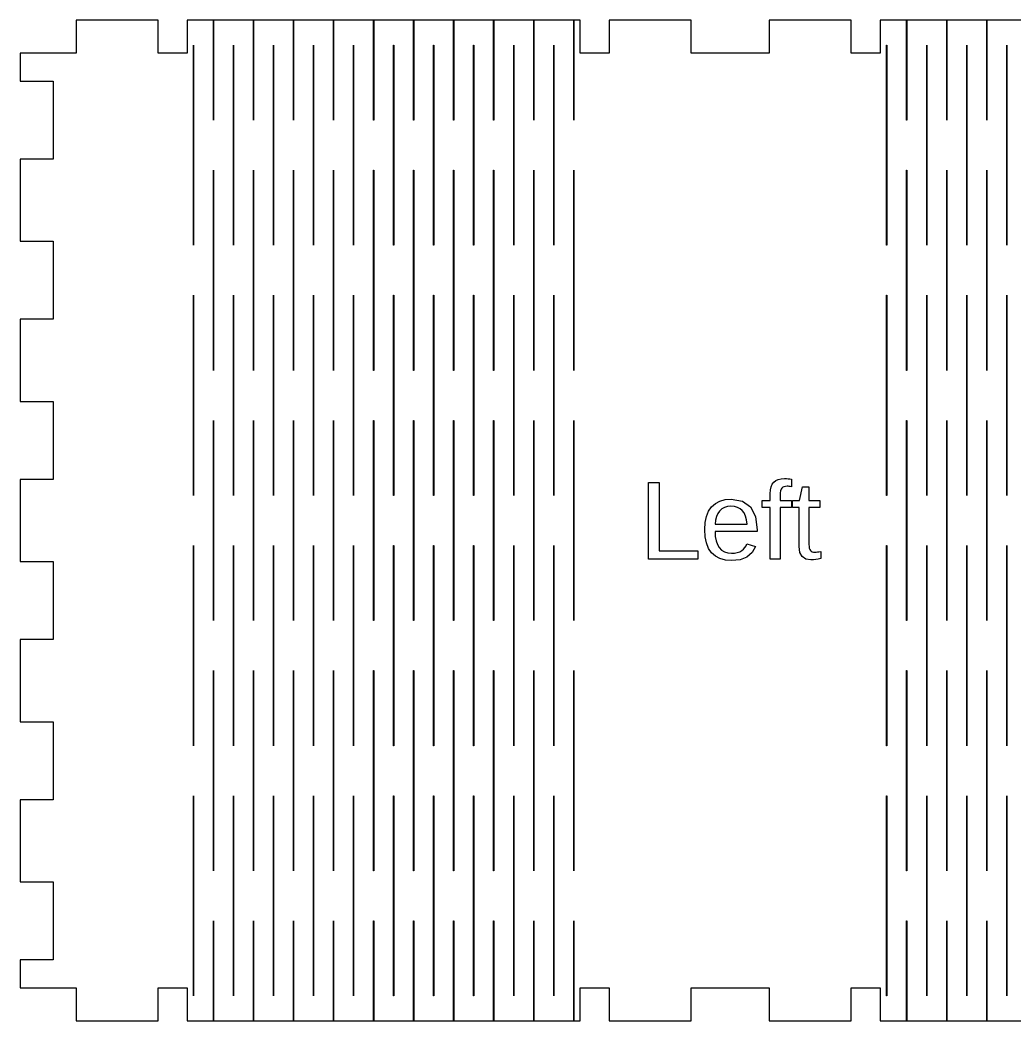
# Model space of a CAD drawing. Header units: metres. Extents: x -140 to 140, y -220 to 40.
# Drawn here: x -140.2 to -40.8, y -140 to -40 of the extents above; entities that cross this region are included whole.
import ezdxf

# ---------------------------------------------------------------- set-up
doc = ezdxf.new("R2010")
doc.units = ezdxf.units.M

msp = doc.modelspace()

# ---------------------------------------------------------------- linework, layer by layer
for p, q in [((-126.44, -40), (-134.64, -40)), ((-134.64, -40), (-134.64, -43.3)), ((-126.44, -43.3), (-126.44, -40)), ((-120.91, -40), (-123.545, -40)), ((-123.545, -40), (-123.545, -43.3)), ((-120.91, -50), (-120.91, -40)), ((-116.91, -40), (-120.9, -40)), ((-120.9, -40), (-120.9, -50)), ((-116.91, -50), (-116.91, -40)), ((-112.91, -40), (-116.9, -40)), ((-116.9, -40), (-116.9, -50)), ((-112.91, -50), (-112.91, -40)), ((-108.91, -40), (-112.9, -40)), ((-112.9, -40), (-112.9, -50)), ((-108.91, -50), (-108.91, -40)), ((-104.91, -40), (-108.9, -40)), ((-108.9, -40), (-108.9, -50)), ((-104.91, -50), (-104.91, -40)), ((-100.91, -40), (-104.9, -40)), ((-104.9, -40), (-104.9, -50)), ((-100.91, -50), (-100.91, -40)), ((-96.9099, -40), (-100.9, -40)), ((-100.9, -40), (-100.9, -50)), ((-96.9099, -50), (-96.9099, -40)), ((-92.9099, -40), (-96.8999, -40)), ((-96.8999, -40), (-96.8999, -50)), ((-92.9099, -50), (-92.9099, -40)), ((-88.9099, -40), (-92.8999, -40)), ((-92.8999, -40), (-92.8999, -50)), ((-88.9099, -50), (-88.9099, -40)), ((-84.9099, -40), (-88.8999, -40)), ((-88.8999, -40), (-88.8999, -50)), ((-84.9099, -50), (-84.9099, -40)), ((-84.2649, -40), (-84.8999, -40)), ((-84.8999, -40), (-84.8999, -50)), ((-84.2649, -43.3), (-84.2649, -40)), ((-73.1699, -40), (-81.3699, -40)), ((-81.3699, -40), (-81.3699, -43.3)), ((-73.1699, -43.3), (-73.1699, -40)), ((-57.1699, -40), (-65.3699, -40)), ((-65.3699, -40), (-65.3699, -43.3)), ((-57.1699, -43.3), (-57.1699, -40)), ((-51.6399, -40), (-54.2749, -40)), ((-54.2749, -40), (-54.2749, -43.3)), ((-51.6399, -50), (-51.6399, -40)), ((-47.6399, -40), (-51.6299, -40)), ((-51.6299, -40), (-51.6299, -50)), ((-47.6399, -50), (-47.6399, -40)), ((-43.6399, -40), (-47.6299, -40)), ((-47.6299, -40), (-47.6299, -50)), ((-43.6399, -50), (-43.6399, -40)), ((-39.6399, -40), (-43.6299, -40)), ((-43.6299, -40), (-43.6299, -50)), ((-122.91, -62.5), (-122.91, -42.5)), ((-122.91, -42.5), (-122.9, -42.5)), ((-122.9, -42.5), (-122.9, -62.5)), ((-118.91, -62.5), (-118.91, -42.5)), ((-118.91, -42.5), (-118.9, -42.5)), ((-118.9, -42.5), (-118.9, -62.5)), ((-114.91, -62.5), (-114.91, -42.5)), ((-114.91, -42.5), (-114.9, -42.5)), ((-114.9, -42.5), (-114.9, -62.5)), ((-110.91, -62.5), (-110.91, -42.5)), ((-110.91, -42.5), (-110.9, -42.5)), ((-110.9, -42.5), (-110.9, -62.5)), ((-106.91, -62.5), (-106.91, -42.5)), ((-106.91, -42.5), (-106.9, -42.5)), ((-106.9, -42.5), (-106.9, -62.5)), ((-102.91, -62.5), (-102.91, -42.5)), ((-102.91, -42.5), (-102.9, -42.5)), ((-102.9, -42.5), (-102.9, -62.5)), ((-98.9099, -62.5), (-98.9099, -42.5)), ((-98.9099, -42.5), (-98.8999, -42.5)), ((-98.8999, -42.5), (-98.8999, -62.5)), ((-94.9099, -62.5), (-94.9099, -42.5)), ((-94.9099, -42.5), (-94.8999, -42.5)), ((-94.8999, -42.5), (-94.8999, -62.5)), ((-90.9099, -62.5), (-90.9099, -42.5)), ((-90.9099, -42.5), (-90.8999, -42.5)), ((-90.8999, -42.5), (-90.8999, -62.5)), ((-86.9099, -62.5), (-86.9099, -42.5)), ((-86.9099, -42.5), (-86.8999, -42.5)), ((-86.8999, -42.5), (-86.8999, -62.5)), ((-53.6399, -62.5), (-53.6399, -42.5)), ((-53.6399, -42.5), (-53.6299, -42.5)), ((-53.6299, -42.5), (-53.6299, -62.5)), ((-49.6399, -62.5), (-49.6399, -42.5)), ((-49.6399, -42.5), (-49.6299, -42.5)), ((-49.6299, -42.5), (-49.6299, -62.5)), ((-45.6399, -62.5), (-45.6399, -42.5)), ((-45.6399, -42.5), (-45.6299, -42.5)), ((-45.6299, -42.5), (-45.6299, -62.5)), ((-41.6399, -62.5), (-41.6399, -42.5)), ((-41.6399, -42.5), (-41.6299, -42.5)), ((-41.6299, -42.5), (-41.6299, -62.5)), ((-134.64, -43.3), (-140.24, -43.3)), ((-140.24, -43.3), (-140.24, -46.1)), ((-123.545, -43.3), (-126.44, -43.3)), ((-81.3699, -43.3), (-84.2649, -43.3)), ((-65.3699, -43.3), (-73.1699, -43.3)), ((-54.2749, -43.3), (-57.1699, -43.3)), ((-140.24, -46.1), (-136.94, -46.1)), ((-136.94, -46.1), (-136.94, -53.9)), ((-120.9, -50), (-120.91, -50)), ((-116.9, -50), (-116.91, -50)), ((-112.9, -50), (-112.91, -50)), ((-108.9, -50), (-108.91, -50)), ((-104.9, -50), (-104.91, -50)), ((-100.9, -50), (-100.91, -50)), ((-96.8999, -50), (-96.9099, -50)), ((-92.8999, -50), (-92.9099, -50)), ((-88.8999, -50), (-88.9099, -50)), ((-84.8999, -50), (-84.9099, -50)), ((-51.6299, -50), (-51.6399, -50)), ((-47.6299, -50), (-47.6399, -50)), ((-43.6299, -50), (-43.6399, -50)), ((-136.94, -53.9), (-140.24, -53.9)), ((-140.24, -53.9), (-140.24, -62.1)), ((-120.91, -75), (-120.91, -55)), ((-120.91, -55), (-120.9, -55)), ((-120.9, -55), (-120.9, -75)), ((-116.91, -75), (-116.91, -55)), ((-116.91, -55), (-116.9, -55)), ((-116.9, -55), (-116.9, -75)), ((-112.91, -75), (-112.91, -55)), ((-112.91, -55), (-112.9, -55)), ((-112.9, -55), (-112.9, -75)), ((-108.91, -75), (-108.91, -55)), ((-108.91, -55), (-108.9, -55)), ((-108.9, -55), (-108.9, -75)), ((-104.91, -75), (-104.91, -55)), ((-104.91, -55), (-104.9, -55)), ((-104.9, -55), (-104.9, -75)), ((-100.91, -75), (-100.91, -55)), ((-100.91, -55), (-100.9, -55)), ((-100.9, -55), (-100.9, -75)), ((-96.9099, -75), (-96.9099, -55)), ((-96.9099, -55), (-96.8999, -55)), ((-96.8999, -55), (-96.8999, -75)), ((-92.9099, -75), (-92.9099, -55)), ((-92.9099, -55), (-92.8999, -55)), ((-92.8999, -55), (-92.8999, -75)), ((-88.9099, -75), (-88.9099, -55)), ((-88.9099, -55), (-88.8999, -55)), ((-88.8999, -55), (-88.8999, -75)), ((-84.9099, -75), (-84.9099, -55)), ((-84.9099, -55), (-84.8999, -55)), ((-84.8999, -55), (-84.8999, -75)), ((-51.6399, -75), (-51.6399, -55)), ((-51.6399, -55), (-51.6299, -55)), ((-51.6299, -55), (-51.6299, -75)), ((-47.6399, -75), (-47.6399, -55)), ((-47.6399, -55), (-47.6299, -55)), ((-47.6299, -55), (-47.6299, -75)), ((-43.6399, -75), (-43.6399, -55)), ((-43.6399, -55), (-43.6299, -55)), ((-43.6299, -55), (-43.6299, -75)), ((-140.24, -62.1), (-136.94, -62.1)), ((-136.94, -62.1), (-136.94, -69.9)), ((-122.9, -62.5), (-122.91, -62.5)), ((-118.9, -62.5), (-118.91, -62.5)), ((-114.9, -62.5), (-114.91, -62.5)), ((-110.9, -62.5), (-110.91, -62.5)), ((-106.9, -62.5), (-106.91, -62.5)), ((-102.9, -62.5), (-102.91, -62.5)), ((-98.8999, -62.5), (-98.9099, -62.5)), ((-94.8999, -62.5), (-94.9099, -62.5)), ((-90.8999, -62.5), (-90.9099, -62.5)), ((-86.8999, -62.5), (-86.9099, -62.5)), ((-53.6299, -62.5), (-53.6399, -62.5)), ((-49.6299, -62.5), (-49.6399, -62.5)), ((-45.6299, -62.5), (-45.6399, -62.5)), ((-41.6299, -62.5), (-41.6399, -62.5)), ((-122.91, -87.5), (-122.91, -67.5)), ((-122.91, -67.5), (-122.9, -67.5)), ((-122.9, -67.5), (-122.9, -87.5)), ((-118.91, -87.5), (-118.91, -67.5)), ((-118.91, -67.5), (-118.9, -67.5)), ((-118.9, -67.5), (-118.9, -87.5)), ((-114.91, -87.5), (-114.91, -67.5)), ((-114.91, -67.5), (-114.9, -67.5)), ((-114.9, -67.5), (-114.9, -87.5)), ((-110.91, -87.5), (-110.91, -67.5)), ((-110.91, -67.5), (-110.9, -67.5)), ((-110.9, -67.5), (-110.9, -87.5)), ((-106.91, -87.5), (-106.91, -67.5)), ((-106.91, -67.5), (-106.9, -67.5)), ((-106.9, -67.5), (-106.9, -87.5)), ((-102.91, -87.5), (-102.91, -67.5)), ((-102.91, -67.5), (-102.9, -67.5)), ((-102.9, -67.5), (-102.9, -87.5)), ((-98.9099, -87.5), (-98.9099, -67.5)), ((-98.9099, -67.5), (-98.8999, -67.5)), ((-98.8999, -67.5), (-98.8999, -87.5)), ((-94.9099, -87.5), (-94.9099, -67.5)), ((-94.9099, -67.5), (-94.8999, -67.5)), ((-94.8999, -67.5), (-94.8999, -87.5)), ((-90.9099, -87.5), (-90.9099, -67.5)), ((-90.9099, -67.5), (-90.8999, -67.5)), ((-90.8999, -67.5), (-90.8999, -87.5)), ((-86.9099, -87.5), (-86.9099, -67.5)), ((-86.9099, -67.5), (-86.8999, -67.5)), ((-86.8999, -67.5), (-86.8999, -87.5)), ((-53.6399, -87.5), (-53.6399, -67.5)), ((-53.6399, -67.5), (-53.6299, -67.5)), ((-53.6299, -67.5), (-53.6299, -87.5)), ((-49.6399, -87.5), (-49.6399, -67.5)), ((-49.6399, -67.5), (-49.6299, -67.5)), ((-49.6299, -67.5), (-49.6299, -87.5)), ((-45.6399, -87.5), (-45.6399, -67.5)), ((-45.6399, -67.5), (-45.6299, -67.5)), ((-45.6299, -67.5), (-45.6299, -87.5)), ((-41.6399, -87.5), (-41.6399, -67.5)), ((-41.6399, -67.5), (-41.6299, -67.5)), ((-41.6299, -67.5), (-41.6299, -87.5)), ((-136.94, -69.9), (-140.24, -69.9)), ((-140.24, -69.9), (-140.24, -78.1)), ((-120.9, -75), (-120.91, -75)), ((-116.9, -75), (-116.91, -75)), ((-112.9, -75), (-112.91, -75)), ((-108.9, -75), (-108.91, -75)), ((-104.9, -75), (-104.91, -75)), ((-100.9, -75), (-100.91, -75)), ((-96.8999, -75), (-96.9099, -75)), ((-92.8999, -75), (-92.9099, -75)), ((-88.8999, -75), (-88.9099, -75)), ((-84.8999, -75), (-84.9099, -75)), ((-51.6299, -75), (-51.6399, -75)), ((-47.6299, -75), (-47.6399, -75)), ((-43.6299, -75), (-43.6399, -75)), ((-140.24, -78.1), (-136.94, -78.1)), ((-136.94, -78.1), (-136.94, -85.9)), ((-120.91, -100), (-120.91, -80)), ((-120.91, -80), (-120.9, -80)), ((-120.9, -80), (-120.9, -100)), ((-116.91, -100), (-116.91, -80)), ((-116.91, -80), (-116.9, -80)), ((-116.9, -80), (-116.9, -100)), ((-112.91, -100), (-112.91, -80)), ((-112.91, -80), (-112.9, -80)), ((-112.9, -80), (-112.9, -100)), ((-108.91, -100), (-108.91, -80)), ((-108.91, -80), (-108.9, -80)), ((-108.9, -80), (-108.9, -100)), ((-104.91, -100), (-104.91, -80)), ((-104.91, -80), (-104.9, -80)), ((-104.9, -80), (-104.9, -100)), ((-100.91, -100), (-100.91, -80)), ((-100.91, -80), (-100.9, -80)), ((-100.9, -80), (-100.9, -100)), ((-96.9099, -100), (-96.9099, -80)), ((-96.9099, -80), (-96.8999, -80)), ((-96.8999, -80), (-96.8999, -100)), ((-92.9099, -100), (-92.9099, -80)), ((-92.9099, -80), (-92.8999, -80)), ((-92.8999, -80), (-92.8999, -100)), ((-88.9099, -100), (-88.9099, -80)), ((-88.9099, -80), (-88.8999, -80)), ((-88.8999, -80), (-88.8999, -100)), ((-84.9099, -100), (-84.9099, -80)), ((-84.9099, -80), (-84.8999, -80)), ((-84.8999, -80), (-84.8999, -100)), ((-51.6399, -100), (-51.6399, -80)), ((-51.6399, -80), (-51.6299, -80)), ((-51.6299, -80), (-51.6299, -100)), ((-47.6399, -100), (-47.6399, -80)), ((-47.6399, -80), (-47.6299, -80)), ((-47.6299, -80), (-47.6299, -100)), ((-43.6399, -100), (-43.6399, -80)), ((-43.6399, -80), (-43.6299, -80)), ((-43.6299, -80), (-43.6299, -100)), ((-136.94, -85.9), (-140.24, -85.9)), ((-140.24, -85.9), (-140.24, -94.1)), ((-64.7168, -86.0101), (-64.4715, -85.8995)), ((-64.4715, -85.8995), (-64.1798, -85.8331)), ((-64.1798, -85.8331), (-63.8415, -85.811)), ((-63.8415, -85.811), (-63.6468, -85.8151)), ((-63.6468, -85.8151), (-63.4675, -85.8273)), ((-63.4675, -85.8273), (-63.3038, -85.8476)), ((-63.3038, -85.8476), (-63.1555, -85.876)), ((-63.1555, -85.876), (-63.1555, -86.622)), ((-77.4232, -93.875), (-77.4232, -86.195)), ((-77.4232, -86.195), (-76.3852, -86.195)), ((-76.3852, -86.195), (-76.3852, -93.027)), ((-65.2665, -87.323), (-65.2446, -86.9488)), ((-65.2446, -86.9488), (-65.1788, -86.631)), ((-65.1788, -86.631), (-65.0691, -86.3698)), ((-65.0691, -86.3698), (-64.9155, -86.165)), ((-64.9155, -86.165), (-64.7168, -86.0101)), ((-64.1942, -86.8834), (-64.246, -87.0365)), ((-64.1215, -86.769), (-64.1942, -86.8834)), ((-64.0253, -86.6854), (-64.1215, -86.769)), ((-63.9038, -86.6258), (-64.0253, -86.6854)), ((-63.7569, -86.59), (-63.9038, -86.6258)), ((-63.5845, -86.578), (-63.7569, -86.59)), ((-63.4872, -86.5808), (-63.5845, -86.578)), ((-63.3833, -86.589), (-63.4872, -86.5808)), ((-63.2727, -86.6028), (-63.3833, -86.589)), ((-63.1555, -86.622), (-63.2727, -86.6028)), ((-62.3421, -87.987), (-62.0531, -86.643)), ((-62.0531, -86.643), (-61.401, -86.643)), ((-61.401, -86.643), (-61.401, -87.987)), ((-122.9, -87.5), (-122.91, -87.5)), ((-118.9, -87.5), (-118.91, -87.5)), ((-114.9, -87.5), (-114.91, -87.5)), ((-110.9, -87.5), (-110.91, -87.5)), ((-106.9, -87.5), (-106.91, -87.5)), ((-102.9, -87.5), (-102.91, -87.5)), ((-98.8999, -87.5), (-98.9099, -87.5)), ((-94.8999, -87.5), (-94.9099, -87.5)), ((-90.8999, -87.5), (-90.9099, -87.5)), ((-86.8999, -87.5), (-86.9099, -87.5)), ((-70.3029, -88.0548), (-69.7778, -87.9079)), ((-69.7778, -87.9079), (-69.1794, -87.859)), ((-69.1794, -87.859), (-68.0419, -88.0538)), ((-66.0865, -88.699), (-66.0865, -87.987)), ((-66.0865, -87.987), (-65.2665, -87.987)), ((-65.2665, -87.987), (-65.2665, -87.323)), ((-64.2772, -87.2284), (-64.2875, -87.459)), ((-64.2875, -87.459), (-64.2875, -87.987)), ((-64.2875, -87.987), (-63.1555, -87.987)), ((-64.246, -87.0365), (-64.2772, -87.2284)), ((-63.1555, -87.987), (-63.1555, -88.699)), ((-63.0591, -88.699), (-63.0591, -87.987)), ((-63.0591, -87.987), (-62.3421, -87.987)), ((-61.401, -87.987), (-60.3291, -87.987)), ((-60.3291, -87.987), (-60.3291, -88.699)), ((-53.6299, -87.5), (-53.6399, -87.5)), ((-49.6299, -87.5), (-49.6399, -87.5)), ((-45.6299, -87.5), (-45.6399, -87.5)), ((-41.6299, -87.5), (-41.6399, -87.5)), ((-71.4326, -89.0763), (-71.1334, -88.642)), ((-71.1334, -88.642), (-70.7547, -88.2994)), ((-70.7547, -88.2994), (-70.3029, -88.0548)), ((-70.1008, -88.8481), (-70.3284, -89.055)), ((-69.8361, -88.7003), (-70.1008, -88.8481)), ((-69.5343, -88.6116), (-69.8361, -88.7003)), ((-69.1954, -88.582), (-69.5343, -88.6116)), ((-68.8488, -88.6086), (-69.1954, -88.582)), ((-68.5451, -88.6883), (-68.8488, -88.6086)), ((-68.2843, -88.8211), (-68.5451, -88.6883)), ((-68.0664, -89.007), (-68.2843, -88.8211)), ((-68.0419, -88.0538), (-67.2294, -88.638)), ((-67.2294, -88.638), (-66.7419, -89.6118)), ((-65.2665, -88.699), (-66.0865, -88.699)), ((-65.2665, -93.875), (-65.2665, -88.699)), ((-63.1555, -88.699), (-64.2875, -88.699)), ((-64.2875, -88.699), (-64.2875, -93.875)), ((-62.3801, -88.699), (-63.0591, -88.699)), ((-62.3801, -92.611), (-62.3801, -88.699)), ((-60.3291, -88.699), (-61.401, -88.699)), ((-61.401, -88.699), (-61.401, -92.397)), ((-71.7746, -90.2018), (-71.6464, -89.5963)), ((-71.6464, -89.5963), (-71.4326, -89.0763)), ((-70.7379, -89.9636), (-70.7784, -90.355)), ((-70.6494, -89.6165), (-70.7379, -89.9636)), ((-70.5129, -89.3136), (-70.6494, -89.6165)), ((-70.3284, -89.055), (-70.5129, -89.3136)), ((-67.8893, -89.2503), (-68.0664, -89.007)), ((-67.7511, -89.556), (-67.8893, -89.2503)), ((-67.6518, -89.9243), (-67.7511, -89.556)), ((-67.5914, -90.355), (-67.6518, -89.9243)), ((-66.7419, -89.6118), (-66.5794, -90.975)), ((-71.8174, -90.893), (-71.7746, -90.2018)), ((-71.7746, -91.6174), (-71.8174, -90.893)), ((-70.7784, -90.355), (-67.5914, -90.355)), ((-66.5794, -90.975), (-66.5794, -91.105)), ((-71.6464, -92.2467), (-71.7746, -91.6174)), ((-66.5794, -91.105), (-70.7894, -91.105)), ((-70.7894, -91.105), (-70.7631, -91.5939)), ((-70.7631, -91.5939), (-70.6844, -92.0237)), ((-122.91, -112.5), (-122.91, -92.5)), ((-122.91, -92.5), (-122.9, -92.5)), ((-122.9, -92.5), (-122.9, -112.5)), ((-118.91, -112.5), (-118.91, -92.5)), ((-118.91, -92.5), (-118.9, -92.5)), ((-118.9, -92.5), (-118.9, -112.5)), ((-114.91, -112.5), (-114.91, -92.5)), ((-114.91, -92.5), (-114.9, -92.5)), ((-114.9, -92.5), (-114.9, -112.5)), ((-110.91, -112.5), (-110.91, -92.5)), ((-110.91, -92.5), (-110.9, -92.5)), ((-110.9, -92.5), (-110.9, -112.5)), ((-106.91, -112.5), (-106.91, -92.5)), ((-106.91, -92.5), (-106.9, -92.5)), ((-106.9, -92.5), (-106.9, -112.5)), ((-102.91, -112.5), (-102.91, -92.5)), ((-102.91, -92.5), (-102.9, -92.5)), ((-102.9, -92.5), (-102.9, -112.5)), ((-98.9099, -112.5), (-98.9099, -92.5)), ((-98.9099, -92.5), (-98.8999, -92.5)), ((-98.8999, -92.5), (-98.8999, -112.5)), ((-94.9099, -112.5), (-94.9099, -92.5)), ((-94.9099, -92.5), (-94.8999, -92.5)), ((-94.8999, -92.5), (-94.8999, -112.5)), ((-90.9099, -112.5), (-90.9099, -92.5)), ((-90.9099, -92.5), (-90.8999, -92.5)), ((-90.8999, -92.5), (-90.8999, -112.5)), ((-86.9099, -112.5), (-86.9099, -92.5)), ((-86.9099, -92.5), (-86.8999, -92.5)), ((-86.8999, -92.5), (-86.8999, -112.5)), ((-71.4326, -92.7809), (-71.6464, -92.2467)), ((-71.1334, -93.22), (-71.4326, -92.7809)), ((-70.6844, -92.0237), (-70.5531, -92.3944)), ((-70.5531, -92.3944), (-70.3694, -92.706)), ((-70.3694, -92.706), (-70.1348, -92.9523)), ((-70.1348, -92.9523), (-69.8519, -93.1282)), ((-68.1174, -93.006), (-67.9404, -92.8653)), ((-67.9404, -92.8653), (-67.7946, -92.7072)), ((-67.7946, -92.7072), (-67.6799, -92.5318)), ((-67.6799, -92.5318), (-67.5964, -92.339)), ((-67.5964, -92.339), (-66.7374, -92.588)), ((-66.7374, -92.588), (-67.086, -93.2071)), ((-62.3072, -93.192), (-62.3801, -92.611)), ((-61.401, -92.397), (-61.3925, -92.5927)), ((-61.3925, -92.5927), (-61.3671, -92.757)), ((-61.3671, -92.757), (-61.3246, -92.8897)), ((-61.3246, -92.8897), (-61.2651, -92.991)), ((-61.2651, -92.991), (-61.184, -93.0654)), ((-53.6399, -112.5), (-53.6399, -92.5)), ((-53.6399, -92.5), (-53.6299, -92.5)), ((-53.6299, -92.5), (-53.6299, -112.5)), ((-49.6399, -112.5), (-49.6399, -92.5)), ((-49.6399, -92.5), (-49.6299, -92.5)), ((-49.6299, -92.5), (-49.6299, -112.5)), ((-45.6399, -112.5), (-45.6399, -92.5)), ((-45.6399, -92.5), (-45.6299, -92.5)), ((-45.6299, -92.5), (-45.6299, -112.5)), ((-41.6399, -112.5), (-41.6399, -92.5)), ((-41.6399, -92.5), (-41.6299, -92.5)), ((-41.6299, -92.5), (-41.6299, -112.5)), ((-72.5022, -93.875), (-77.4232, -93.875)), ((-76.3852, -93.027), (-72.5022, -93.027)), ((-72.5022, -93.027), (-72.5022, -93.875)), ((-70.7524, -93.5626), (-71.1334, -93.22)), ((-70.2934, -93.8072), (-70.7524, -93.5626)), ((-69.7564, -93.9541), (-70.2934, -93.8072)), ((-69.8519, -93.1282), (-69.5208, -93.2338)), ((-69.1414, -94.003), (-69.7564, -93.9541)), ((-69.5208, -93.2338), (-69.1414, -93.269)), ((-69.1414, -93.269), (-68.8378, -93.2525)), ((-68.288, -93.9146), (-69.1414, -94.003)), ((-68.8378, -93.2525), (-68.5659, -93.2032)), ((-68.5659, -93.2032), (-68.3258, -93.121)), ((-68.3258, -93.121), (-68.1174, -93.006)), ((-67.6029, -93.6492), (-68.288, -93.9146)), ((-67.086, -93.2071), (-67.6029, -93.6492)), ((-64.2875, -93.875), (-65.2665, -93.875)), ((-62.0885, -93.607), (-62.3072, -93.192)), ((-61.7242, -93.856), (-62.0885, -93.607)), ((-61.2141, -93.939), (-61.7242, -93.856)), ((-60.9644, -93.9308), (-61.2141, -93.939)), ((-61.184, -93.0654), (-61.0778, -93.1185)), ((-61.0778, -93.1185), (-60.9465, -93.1504)), ((-60.7176, -93.9062), (-60.9644, -93.9308)), ((-60.9465, -93.1504), (-60.7901, -93.161)), ((-60.7901, -93.161), (-60.6828, -93.1562)), ((-60.4734, -93.8653), (-60.7176, -93.9062)), ((-60.6828, -93.1562), (-60.554, -93.142)), ((-60.554, -93.142), (-60.4038, -93.1182)), ((-60.2321, -93.808), (-60.4734, -93.8653)), ((-60.4038, -93.1182), (-60.2321, -93.085)), ((-60.2321, -93.085), (-60.2321, -93.808)), ((-140.24, -94.1), (-136.94, -94.1)), ((-136.94, -94.1), (-136.94, -101.9)), ((-120.9, -100), (-120.91, -100)), ((-116.9, -100), (-116.91, -100)), ((-112.9, -100), (-112.91, -100)), ((-108.9, -100), (-108.91, -100)), ((-104.9, -100), (-104.91, -100)), ((-100.9, -100), (-100.91, -100)), ((-96.8999, -100), (-96.9099, -100)), ((-92.8999, -100), (-92.9099, -100)), ((-88.8999, -100), (-88.9099, -100)), ((-84.8999, -100), (-84.9099, -100)), ((-51.6299, -100), (-51.6399, -100)), ((-47.6299, -100), (-47.6399, -100)), ((-43.6299, -100), (-43.6399, -100)), ((-136.94, -101.9), (-140.24, -101.9)), ((-140.24, -101.9), (-140.24, -110.1)), ((-120.91, -125), (-120.91, -105)), ((-120.91, -105), (-120.9, -105)), ((-120.9, -105), (-120.9, -125)), ((-116.91, -125), (-116.91, -105)), ((-116.91, -105), (-116.9, -105)), ((-116.9, -105), (-116.9, -125)), ((-112.91, -125), (-112.91, -105)), ((-112.91, -105), (-112.9, -105)), ((-112.9, -105), (-112.9, -125)), ((-108.91, -125), (-108.91, -105)), ((-108.91, -105), (-108.9, -105)), ((-108.9, -105), (-108.9, -125)), ((-104.91, -125), (-104.91, -105)), ((-104.91, -105), (-104.9, -105)), ((-104.9, -105), (-104.9, -125)), ((-100.91, -125), (-100.91, -105)), ((-100.91, -105), (-100.9, -105)), ((-100.9, -105), (-100.9, -125)), ((-96.9099, -125), (-96.9099, -105)), ((-96.9099, -105), (-96.8999, -105)), ((-96.8999, -105), (-96.8999, -125)), ((-92.9099, -125), (-92.9099, -105)), ((-92.9099, -105), (-92.8999, -105)), ((-92.8999, -105), (-92.8999, -125)), ((-88.9099, -125), (-88.9099, -105)), ((-88.9099, -105), (-88.8999, -105)), ((-88.8999, -105), (-88.8999, -125)), ((-84.9099, -125), (-84.9099, -105)), ((-84.9099, -105), (-84.8999, -105)), ((-84.8999, -105), (-84.8999, -125)), ((-51.6399, -125), (-51.6399, -105)), ((-51.6399, -105), (-51.6299, -105)), ((-51.6299, -105), (-51.6299, -125)), ((-47.6399, -125), (-47.6399, -105)), ((-47.6399, -105), (-47.6299, -105)), ((-47.6299, -105), (-47.6299, -125)), ((-43.6399, -125), (-43.6399, -105)), ((-43.6399, -105), (-43.6299, -105)), ((-43.6299, -105), (-43.6299, -125)), ((-140.24, -110.1), (-136.94, -110.1)), ((-136.94, -110.1), (-136.94, -117.9)), ((-122.9, -112.5), (-122.91, -112.5)), ((-118.9, -112.5), (-118.91, -112.5)), ((-114.9, -112.5), (-114.91, -112.5)), ((-110.9, -112.5), (-110.91, -112.5)), ((-106.9, -112.5), (-106.91, -112.5)), ((-102.9, -112.5), (-102.91, -112.5)), ((-98.8999, -112.5), (-98.9099, -112.5)), ((-94.8999, -112.5), (-94.9099, -112.5)), ((-90.8999, -112.5), (-90.9099, -112.5)), ((-86.8999, -112.5), (-86.9099, -112.5)), ((-53.6299, -112.5), (-53.6399, -112.5)), ((-49.6299, -112.5), (-49.6399, -112.5)), ((-45.6299, -112.5), (-45.6399, -112.5)), ((-41.6299, -112.5), (-41.6399, -112.5)), ((-136.94, -117.9), (-140.24, -117.9)), ((-140.24, -117.9), (-140.24, -126.1)), ((-122.91, -137.5), (-122.91, -117.5)), ((-122.91, -117.5), (-122.9, -117.5)), ((-122.9, -117.5), (-122.9, -137.5)), ((-118.91, -137.5), (-118.91, -117.5)), ((-118.91, -117.5), (-118.9, -117.5)), ((-118.9, -117.5), (-118.9, -137.5)), ((-114.91, -137.5), (-114.91, -117.5)), ((-114.91, -117.5), (-114.9, -117.5)), ((-114.9, -117.5), (-114.9, -137.5)), ((-110.91, -137.5), (-110.91, -117.5)), ((-110.91, -117.5), (-110.9, -117.5)), ((-110.9, -117.5), (-110.9, -137.5)), ((-106.91, -137.5), (-106.91, -117.5)), ((-106.91, -117.5), (-106.9, -117.5)), ((-106.9, -117.5), (-106.9, -137.5)), ((-102.91, -137.5), (-102.91, -117.5)), ((-102.91, -117.5), (-102.9, -117.5)), ((-102.9, -117.5), (-102.9, -137.5)), ((-98.9099, -137.5), (-98.9099, -117.5)), ((-98.9099, -117.5), (-98.8999, -117.5)), ((-98.8999, -117.5), (-98.8999, -137.5)), ((-94.9099, -137.5), (-94.9099, -117.5)), ((-94.9099, -117.5), (-94.8999, -117.5)), ((-94.8999, -117.5), (-94.8999, -137.5)), ((-90.9099, -137.5), (-90.9099, -117.5)), ((-90.9099, -117.5), (-90.8999, -117.5)), ((-90.8999, -117.5), (-90.8999, -137.5)), ((-86.9099, -137.5), (-86.9099, -117.5)), ((-86.9099, -117.5), (-86.8999, -117.5)), ((-86.8999, -117.5), (-86.8999, -137.5)), ((-53.6399, -137.5), (-53.6399, -117.5)), ((-53.6399, -117.5), (-53.6299, -117.5)), ((-53.6299, -117.5), (-53.6299, -137.5)), ((-49.6399, -137.5), (-49.6399, -117.5)), ((-49.6399, -117.5), (-49.6299, -117.5)), ((-49.6299, -117.5), (-49.6299, -137.5)), ((-45.6399, -137.5), (-45.6399, -117.5)), ((-45.6399, -117.5), (-45.6299, -117.5)), ((-45.6299, -117.5), (-45.6299, -137.5)), ((-41.6399, -137.5), (-41.6399, -117.5)), ((-41.6399, -117.5), (-41.6299, -117.5)), ((-41.6299, -117.5), (-41.6299, -137.5)), ((-120.9, -125), (-120.91, -125)), ((-116.9, -125), (-116.91, -125)), ((-112.9, -125), (-112.91, -125)), ((-108.9, -125), (-108.91, -125)), ((-104.9, -125), (-104.91, -125)), ((-100.9, -125), (-100.91, -125)), ((-96.8999, -125), (-96.9099, -125)), ((-92.8999, -125), (-92.9099, -125)), ((-88.8999, -125), (-88.9099, -125)), ((-84.8999, -125), (-84.9099, -125)), ((-51.6299, -125), (-51.6399, -125)), ((-47.6299, -125), (-47.6399, -125)), ((-43.6299, -125), (-43.6399, -125)), ((-140.24, -126.1), (-136.94, -126.1)), ((-136.94, -126.1), (-136.94, -133.9)), ((-120.91, -140), (-120.91, -130)), ((-120.91, -130), (-120.9, -130)), ((-120.9, -130), (-120.9, -140)), ((-116.91, -140), (-116.91, -130)), ((-116.91, -130), (-116.9, -130)), ((-116.9, -130), (-116.9, -140)), ((-112.91, -140), (-112.91, -130)), ((-112.91, -130), (-112.9, -130)), ((-112.9, -130), (-112.9, -140)), ((-108.91, -140), (-108.91, -130)), ((-108.91, -130), (-108.9, -130)), ((-108.9, -130), (-108.9, -140)), ((-104.91, -140), (-104.91, -130)), ((-104.91, -130), (-104.9, -130)), ((-104.9, -130), (-104.9, -140)), ((-100.91, -140), (-100.91, -130)), ((-100.91, -130), (-100.9, -130)), ((-100.9, -130), (-100.9, -140)), ((-96.9099, -140), (-96.9099, -130)), ((-96.9099, -130), (-96.8999, -130)), ((-96.8999, -130), (-96.8999, -140)), ((-92.9099, -140), (-92.9099, -130)), ((-92.9099, -130), (-92.8999, -130)), ((-92.8999, -130), (-92.8999, -140)), ((-88.9099, -140), (-88.9099, -130)), ((-88.9099, -130), (-88.8999, -130)), ((-88.8999, -130), (-88.8999, -140)), ((-84.9099, -140), (-84.9099, -130)), ((-84.9099, -130), (-84.8999, -130)), ((-84.8999, -130), (-84.8999, -140)), ((-51.6399, -140), (-51.6399, -130)), ((-51.6399, -130), (-51.6299, -130)), ((-51.6299, -130), (-51.6299, -140)), ((-47.6399, -140), (-47.6399, -130)), ((-47.6399, -130), (-47.6299, -130)), ((-47.6299, -130), (-47.6299, -140)), ((-43.6399, -140), (-43.6399, -130)), ((-43.6399, -130), (-43.6299, -130)), ((-43.6299, -130), (-43.6299, -140)), ((-136.94, -133.9), (-140.24, -133.9)), ((-140.24, -133.9), (-140.24, -136.7)), ((-140.24, -136.7), (-134.64, -136.7)), ((-134.64, -136.7), (-134.64, -140)), ((-126.44, -136.7), (-123.545, -136.7)), ((-126.44, -140), (-126.44, -136.7)), ((-123.545, -136.7), (-123.545, -140)), ((-84.2649, -140), (-84.2649, -136.7)), ((-84.2649, -136.7), (-81.3699, -136.7)), ((-81.3699, -136.7), (-81.3699, -140)), ((-73.1699, -140), (-73.1699, -136.7)), ((-73.1699, -136.7), (-65.3699, -136.7)), ((-65.3699, -136.7), (-65.3699, -140)), ((-57.1699, -140), (-57.1699, -136.7)), ((-57.1699, -136.7), (-54.2749, -136.7)), ((-54.2749, -136.7), (-54.2749, -140)), ((-122.9, -137.5), (-122.91, -137.5)), ((-118.9, -137.5), (-118.91, -137.5)), ((-114.9, -137.5), (-114.91, -137.5)), ((-110.9, -137.5), (-110.91, -137.5)), ((-106.9, -137.5), (-106.91, -137.5)), ((-102.9, -137.5), (-102.91, -137.5)), ((-98.8999, -137.5), (-98.9099, -137.5)), ((-94.8999, -137.5), (-94.9099, -137.5)), ((-90.8999, -137.5), (-90.9099, -137.5)), ((-86.8999, -137.5), (-86.9099, -137.5)), ((-53.6299, -137.5), (-53.6399, -137.5)), ((-49.6299, -137.5), (-49.6399, -137.5)), ((-45.6299, -137.5), (-45.6399, -137.5)), ((-41.6299, -137.5), (-41.6399, -137.5)), ((-134.64, -140), (-126.44, -140)), ((-123.545, -140), (-120.91, -140)), ((-120.9, -140), (-116.91, -140)), ((-116.9, -140), (-112.91, -140)), ((-112.9, -140), (-108.91, -140)), ((-108.9, -140), (-104.91, -140)), ((-104.9, -140), (-100.91, -140)), ((-100.9, -140), (-96.9099, -140)), ((-96.8999, -140), (-92.9099, -140)), ((-92.8999, -140), (-88.9099, -140)), ((-88.8999, -140), (-84.9099, -140)), ((-84.8999, -140), (-84.2649, -140)), ((-81.3699, -140), (-73.1699, -140)), ((-65.3699, -140), (-57.1699, -140)), ((-54.2749, -140), (-51.6399, -140)), ((-51.6299, -140), (-47.6399, -140)), ((-47.6299, -140), (-43.6399, -140)), ((-43.6299, -140), (-39.6399, -140))]:
    msp.add_line(p, q)

doc.saveas('drawing.dxf')
